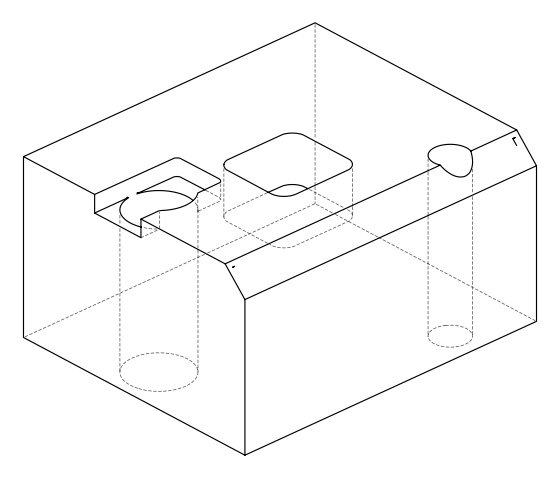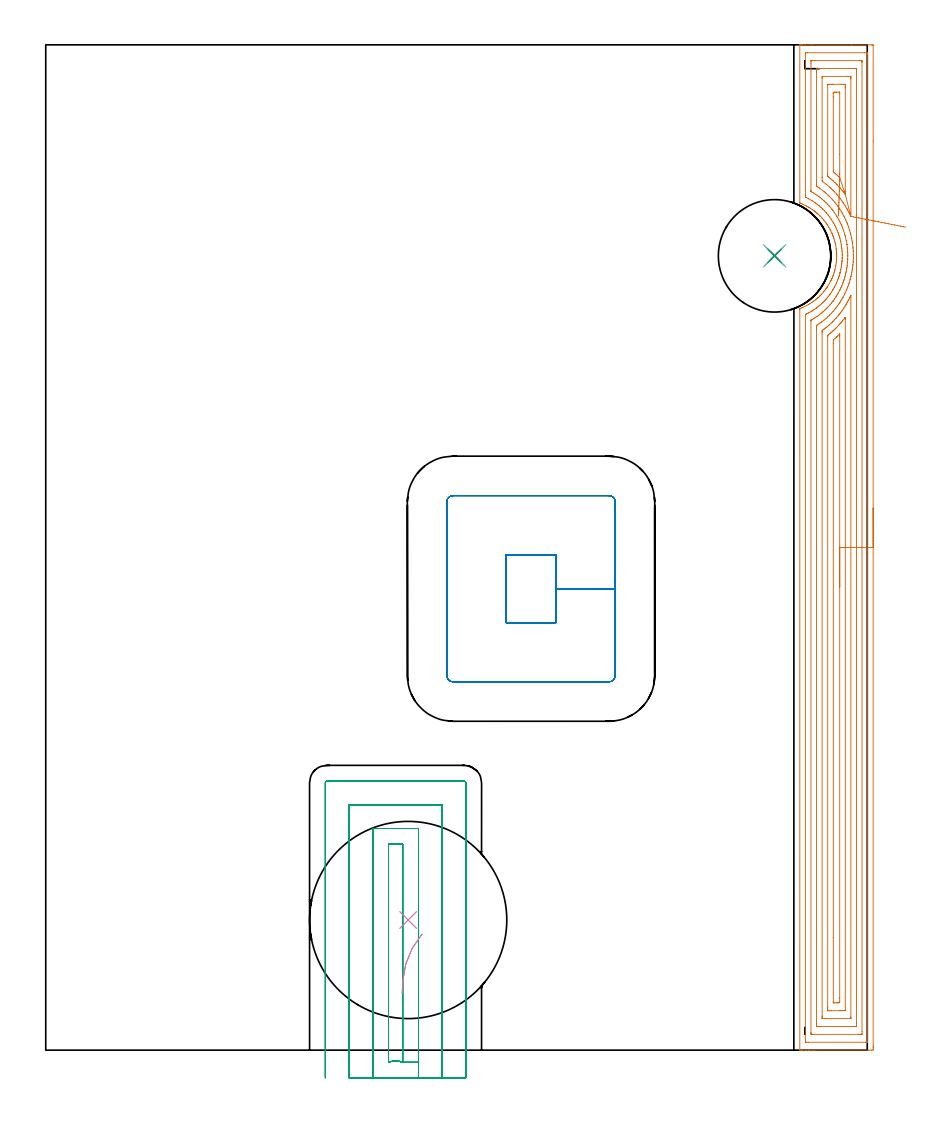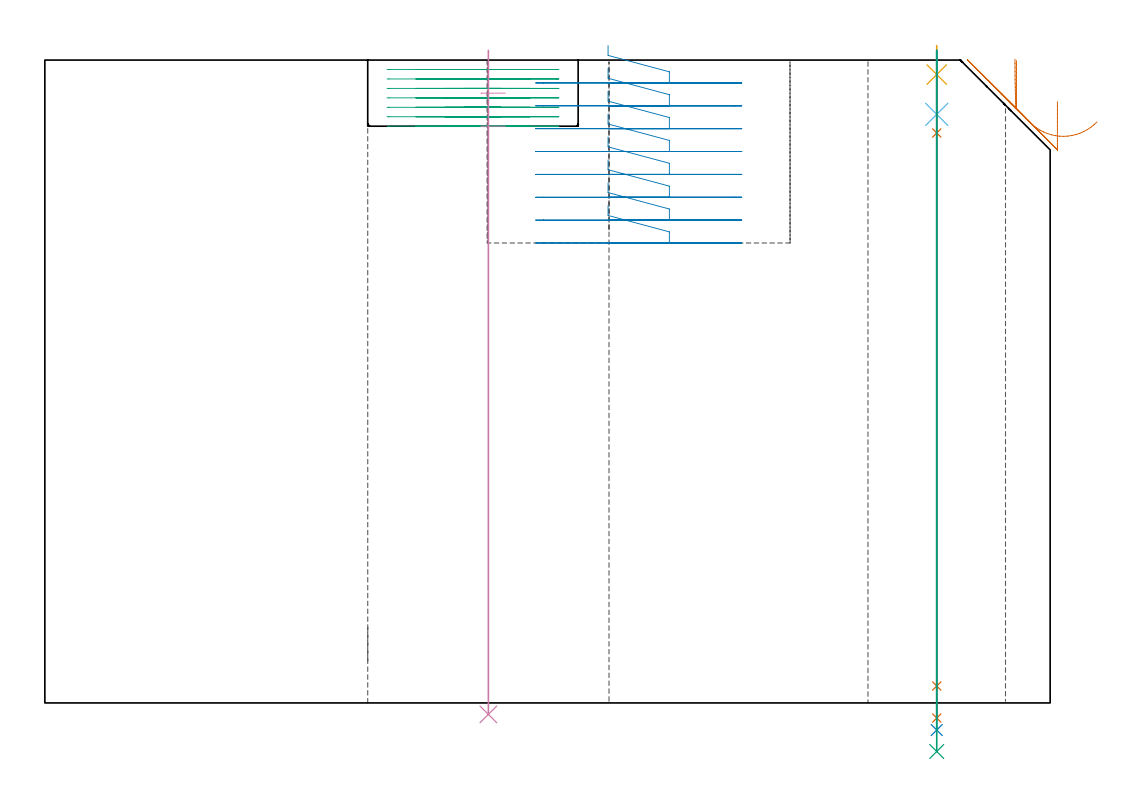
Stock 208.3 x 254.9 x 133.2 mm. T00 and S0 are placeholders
(PLAN: 10 operations, 9 tool changes, 32 min)
(1 AREA_MILL | FG_CHAMFER_SURFACE | UGT0205_001 | 14.3 min | 44094 mm3)
(2 MILL_RECTANGULAR_POCKET | POCKET_RECTANGULAR_STRAIGHT | UGT0201_094 | Follow Part, ap 5, ae 75% | 5.03 min | 155334 mm3)
(3 MILL_SLOT | SLOT_PARTIAL_RECTANGULAR | UGT0201_126 | Follow Part, ap 2, ae 75% | 10.15 min | 43020 mm3)
(4 MILL_RECTANGULAR_SLOT | SLOT_RECTANGULAR | UGT0201_019 | Follow Part, ap 10, ae 75% | 0.09 min | 1206 mm3)
(5 SPOT_DRILL | STEP1HOLE | NXT0321_9005460120000 | 0.05 min | 193 mm3)
(6 DRILL_BLIND_HOLE_INTO_CENTER | STEP1HOLE | NXT0301_046 | 0.05 min | 366 mm3)
(7 GUN_DRILL_THROUGH_HOLE | STEP1HOLE | UGT0307_003 | 0.61 min | 4709 mm3)
(8 SPADE_DRILL_TO_ENLARGE_THROUGH_HOLE | STEP1HOLE | UGT0306_009 | 0.56 min | 30445 mm3)
(9 DRILL_TO_ENLARGE_THROUGH_HOLE | STEP1HOLE | UGT0301_392 | 0.58 min | 48540 mm3)
(10 INDEXABLE_INSERT_DRILL_THROUGH_HOLE_FROM_SOLID | STEP1HOLE_1 | NXT0302_038 | 0.55 min | 235374 mm3)
(TOOL UGT0205_001 | Chamfer Mill 20 x 3 x 45 deg. | D20 FL50 Z2)
(TOOL UGT0201_094 | End mill 20 mm | D20 FL38 Z4)
(TOOL UGT0201_126 | Carbide End Mill 8.0 | D8 FL15 Z4)
(TOOL UGT0201_019 | End mill 40 mm | D40 FL63 Z6)
(TOOL NXT0321_9005460120000 | NC Spot Drill, 142deg, 12mm, Carbide, Uncoated | D12 PA142 FL30 Z2)
(TOOL NXT0301_046 | Carbide Drill 7.5mm [860.1-0750-038A1-MM 2214] | D7.5 PA140 FL53 Z2)
(TOOL UGT0307_003 | Gun Drill 7 mm | D7 PA130 FL24 Z1)
(TOOL UGT0306_009 | Spade Drill 18.5mm | D18.5 PA132 FL10 Z2)
(TOOL UGT0301_392 | Twist Drill 28.5 mm | D28.5 PA118 FL165 Z2)
(TOOL NXT0302_038 | Index. Insert Drill 50mm [880-D5000L50-04] | D50 PA176 FL200 Z2)
(OP 1 AREA_MILL)
G17 G21 G94 G90
T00 M6
G54
G17 G0 G90 X209.8 Y137.45 S1061 M3
G43 Z143.2 H0
Z124.6
G94 G1 Y137.412 Z123.728 F250.
Y137.298 Z122.863
Y137.109 Z122.012
Y136.847 Z121.18
Y136.513 Z120.374
Y136.11 Z119.6
Y135.642 Z118.864
Y135.11 Z118.172
Y134.521 Z117.529
Y133.878 Z116.94
Y133.186 Z116.408
Y132.45 Z115.94
Y131.676 Z115.537
Y130.87 Z115.203
Y130.038 Z114.941
Y129.186 Z114.752
Y128.322 Z114.638
Y127.45 Z114.6
Y1.032
X209.799 Y0.616 Z114.601
X209.795 Y0.144 Z114.603
X209.792 Y0.009 Z114.606
X209.329 Y0.005 Z115.069
X208.72 Y0. Z115.677
X194.929 Z129.467
X194.32 Z130.074
X193.772 Z130.625
X193.437 Z130.959
X192.889 Z131.507
X192.554 Z131.841
X191.885 Z132.515
X191.557 Z132.842
X191.211 Z133.179
X191.202 Y0.007 Z133.188
X191.2 Y0.169 Z133.2
Y187.741
X191.204 Y188.012 Z133.19
X191.219 Y188.02 Z133.176
X191.398 Y188.094 Z133.
X191.526 Y188.144 Z132.873
X191.97 Y188.336 Z132.429
X192.849 Y188.756 Z131.55
X193.382 Y189.036 Z131.017
X193.728 Y189.248 Z130.672
X194.32 Y189.638 Z130.079
X194.606 Y189.827 Z129.793
X194.753 Y189.929 Z129.647
X195.122 Y190.215 Z129.278
X195.485 Y190.511 Z128.914
X195.551 Y190.569 Z128.847
X195.644 Y190.651 Z128.752
X195.812 Y190.796 Z128.588
X195.842 Y190.822 Z128.558
X196.201 Y191.165 Z128.196
X196.363 Y191.319 Z128.035
X196.748 Y191.714 Z127.652
X197.242 Y192.28 Z127.156
X197.41 Y192.487 Z126.986
X197.508 Y192.607 Z126.89
X197.82 Y193.023 Z126.579
X197.875 Y193.1 Z126.524
X198.121 Y193.446 Z126.278
X198.156 Y193.499 Z126.243
X198.697 Y194.392 Z125.702
X198.998 Y194.945 Z125.398
X199.042 Y195.035 Z125.353
X199.167 Y195.284 Z125.233
X199.176 Y195.304 Z125.224
X199.332 Y195.648 Z125.068
X199.368 Y195.729 Z125.032
X199.553 Y196.177 Z124.844
X199.639 Y196.404 Z124.761
X199.682 Y196.524 Z124.715
X199.718 Y196.622 Z124.678
X199.878 Y197.084 Z124.52
X200.005 Y197.522 Z124.393
X200.016 Y197.566 Z124.381
X200.12 Y197.962 Z124.28
X200.308 Y198.854 Z124.086
X200.445 Y199.747 Z123.953
X200.494 Y200.194 Z123.906
X200.521 Y200.64 Z123.87
X200.522 Y200.692 Z123.867
X200.539 Y201.086 Z123.856
X200.543 Y201.382 Z123.853
Y201.519 Z123.848
X200.536 Y201.854 Z123.862
Y201.898 Z123.864
X200.534 Y201.979 Z123.865
X200.508 Y202.425 Z123.89
X200.49 Y202.619 Z123.907
X200.479 Y202.729 Z123.914
X200.467 Y202.871 Z123.929
X200.449 Y203.021 Z123.949
X200.41 Y203.317 Z123.986
X200.259 Y204.21 Z124.136
X200.168 Y204.657 Z124.232
X200.054 Y205.102 Z124.344
X199.879 Y205.715 Z124.521
X199.785 Y205.995 Z124.615
X199.764 Y206.051 Z124.636
X199.621 Y206.443 Z124.777
X199.599 Y206.498 Z124.799
X199.443 Y206.888 Z124.953
X199.418 Y206.945 Z124.977
X199.319 Y207.173 Z125.081
X199.247 Y207.336 Z125.151
X199.038 Y207.78 Z125.361
X199.009 Y207.838 Z125.389
X198.999 Y207.857 Z125.399
X198.929 Y207.99 Z125.471
X198.779 Y208.267 Z125.62
X198.734 Y208.345 Z125.664
X198.546 Y208.673 Z125.851
X198.12 Y209.352 Z126.277
X197.973 Y209.565 Z126.424
X197.851 Y209.73 Z126.545
X197.641 Y210.015 Z126.758
X197.297 Y210.458 Z127.102
X197.217 Y210.552 Z127.182
X196.853 Y210.964 Z127.546
X196.497 Y211.35 Z127.903
X196.437 Y211.411 Z127.962
X196.364 Y211.486 Z128.036
X195.984 Y211.845 Z128.415
X195.958 Y211.87 Z128.441
X195.806 Y212.006 Z128.592
X195.644 Y212.151 Z128.752
X195.543 Y212.243 Z128.855
X195.468 Y212.304 Z128.932
X195.359 Y212.391 Z129.041
X195.203 Y212.514 Z129.193
X195.095 Y212.602 Z129.303
X195.049 Y212.639 Z129.35
X194.834 Y212.801 Z129.565
X194.761 Y212.856 Z129.636
X194.704 Y212.899 Z129.694
X194.606 Y212.974 Z129.793
X194.38 Y213.135 Z130.02
X193.727 Y213.553 Z130.671
X193.574 Y213.644 Z130.825
X193.316 Y213.797 Z131.083
X192.899 Y214.028 Z131.498
X191.97 Y214.465 Z132.429
X191.553 Y214.643 Z132.845
X191.326 Y214.735 Z133.07
X191.203 Y214.789 Z133.189
X191.2 Y214.983 Z133.2
Y254.731
X191.203 Y254.893 Z133.188
X191.211 Y254.9 Z133.179
X191.557 Z132.842
X191.885 Z132.515
X192.554 Z131.841
X193.772 Z130.625
X194.32 Z130.074
X204.336 Z120.061
X209.329 Z115.069
X209.605 Y254.897 Z114.792
X209.792 Y254.89 Z114.606
X209.799 Y254.701 Z114.599
X209.8 Y230.503 Z114.6
Y127.45
X208.386 Z116.014
X208.385 Y2.09 Z116.015
X208.384 Y2.038 Z116.016
X208.381 Y2.015 Z116.019
X208.379 Y2.01 Z116.021
X208.358 Y2.008 Z116.042
X207.96 Y2.001 Z116.44
X193.437 Z130.963
X192.949 Y2.003 Z131.451
X192.724 Y2.01 Z131.676
X192.621 Y2.021 Z131.779
X192.615 Y2.341 Z131.785
Y2.402
Y186.34
X192.616 Y186.401 Z131.784
X192.619 Y186.504 Z131.781
X192.621 Y186.524 Z131.779
X192.654 Y186.544 Z131.746
X192.721 Y186.579 Z131.679
X192.904 Y186.671 Z131.496
X193.083 Y186.759 Z131.317
X193.437 Y186.939 Z130.963
X193.668 Y187.06 Z130.732
X194.093 Y187.294 Z130.307
X194.234 Y187.381 Z130.166
X194.32 Y187.435 Z130.08
X194.771 Y187.731 Z129.629
X195.203 Y188.017 Z129.197
X195.303 Y188.086 Z129.097
X195.444 Y188.187 Z128.956
X195.805 Y188.472 Z128.595
X196.086 Y188.699 Z128.314
X196.292 Y188.872 Z128.108
X196.534 Y189.081 Z127.866
X196.761 Y189.291 Z127.639
X196.969 Y189.488 Z127.431
X197.212 Y189.728 Z127.188
X197.456 Y189.974 Z126.944
X197.647 Y190.181 Z126.753
X197.851 Y190.408 Z126.549
X198.063 Y190.653 Z126.337
X198.243 Y190.867 Z126.157
X198.462 Y191.143 Z125.938
X198.734 Y191.497 Z125.666
X198.845 Y191.648 Z125.555
X198.925 Y191.76 Z125.475
X199.207 Y192.175 Z125.193
X199.506 Y192.653 Z124.894
X199.532 Y192.697 Z124.868
X199.617 Y192.84 Z124.783
X199.873 Y193.288 Z124.527
X200.016 Y193.547 Z124.384
X200.184 Y193.867 Z124.216
X200.463 Y194.44 Z123.937
X200.472 Y194.459 Z123.928
X200.5 Y194.522 Z123.9
X200.736 Y195.094 Z123.664
X200.831 Y195.333 Z123.569
X200.981 Y195.739 Z123.419
X201.152 Y196.226 Z123.248
X201.174 Y196.297 Z123.226
X201.383 Y197.024 Z123.017
X201.402 Y197.1 Z122.998
X201.407 Y197.119 Z122.993
X201.564 Y197.829 Z122.836
X201.602 Y198.013 Z122.798
X201.708 Y198.577 Z122.692
X201.759 Y198.906 Z122.641
X201.825 Y199.352 Z122.575
X201.876 Y199.799 Z122.524
X201.895 Y199.986 Z122.505
X201.908 Y200.161 Z122.492
X201.936 Y200.692 Z122.464
X201.948 Y201.013 Z122.452
X201.954 Y201.585 Z122.446
X201.944 Y201.911 Z122.456
X201.918 Y202.479 Z122.482
X201.889 Y202.86 Z122.511
X201.835 Y203.372 Z122.565
X201.764 Y203.879 Z122.636
X201.699 Y204.265 Z122.701
X201.573 Y204.966 Z122.827
X201.531 Y205.158 Z122.869
X201.383 Y205.785 Z123.017
X201.309 Y206.051 Z123.091
X201.277 Y206.158 Z123.123
X201.134 Y206.617 Z123.266
X201.022 Y206.945 Z123.378
X200.881 Y207.33 Z123.519
X200.682 Y207.838 Z123.718
X200.5 Y208.262 Z123.9
X200.282 Y208.731 Z124.118
X200.07 Y209.166 Z124.33
X199.815 Y209.624 Z124.585
X199.617 Y209.966 Z124.783
X199.271 Y210.517 Z125.129
X199.058 Y210.845 Z125.342
X198.734 Y211.301 Z125.666
X198.653 Y211.411 Z125.747
X198.377 Y211.772 Z126.023
X197.93 Y212.304 Z126.47
X197.851 Y212.392 Z126.549
X197.468 Y212.805 Z126.932
X197.092 Y213.197 Z127.308
X196.969 Y213.314 Z127.431
X196.568 Y213.68 Z127.832
X196.106 Y214.09 Z128.294
X196.086 Y214.107 Z128.314
X195.593 Y214.485 Z128.807
X195.203 Y214.777 Z129.197
X194.913 Y214.983 Z129.487
X194.32 Y215.358 Z130.08
X193.441 Y215.877 Z130.959
X193.433 Y215.881 Z130.967
X192.864 Y216.153 Z131.536
X192.779 Y216.195 Z131.621
X192.69 Y216.241 Z131.71
X192.621 Y216.278 Z131.779
X192.614 Y216.77 Z131.786
X192.615 Y252.81 Z131.785
X192.616 Y252.862 Z131.784
X192.619 Y252.885 Z131.781
X192.621 Y252.89 Z131.779
X192.642 Y252.892 Z131.758
X193.04 Y252.899 Z131.36
X207.563 Z116.837
X208.051 Y252.897 Z116.349
X208.276 Y252.89 Z116.124
X208.379 Y252.879 Z116.021
X208.385 Y252.559 Z116.015
Y252.498
X208.386 Y127.45 Z116.014
X206.972 Z117.428
X206.971 Y4.787 Z117.429
X206.969 Y4.189 Z117.431
X206.966 Y4.042 Z117.434
X206.965 Y4.014 Z117.435
X206.928 Y4.008 Z117.472
X206.864 Y4.002 Z117.536
X206.68 Y4.001 Z117.72
X205.984 Y4. Z118.416
X194.505 Y4.001 Z129.895
X194.32 Y4.005 Z130.08
X194.134 Y4.01 Z130.266
X194.035 Y4.021 Z130.365
X194.032 Y4.091 Z130.368
X194.03 Y4.189 Z130.37
X194.029 Y4.483 Z130.371
Y184.909
X194.03 Y185.008 Z130.37
X194.034 Y185.085 Z130.366
X194.037 Y185.102 Z130.363
X194.044 Y185.11 Z130.356
X194.067 Y185.126 Z130.333
X194.32 Y185.269 Z130.08
X194.471 Y185.355 Z129.929
X194.734 Y185.508 Z129.666
X195.022 Y185.691 Z129.378
X195.203 Y185.809 Z129.197
X195.555 Y186.044 Z128.845
X196.085 Y186.401 Z128.315
X196.578 Y186.796 Z127.822
X196.969 Y187.111 Z127.431
X197.067 Y187.194 Z127.333
X197.182 Y187.294 Z127.218
X197.532 Y187.618 Z126.868
X197.851 Y187.918 Z126.549
X197.987 Y188.05 Z126.413
X198.124 Y188.187 Z126.276
X198.421 Y188.504 Z125.979
X198.734 Y188.846 Z125.666
X198.844 Y188.97 Z125.556
X198.94 Y189.081 Z125.46
X199.246 Y189.456 Z125.154
X199.617 Y189.922 Z124.783
X199.64 Y189.951 Z124.76
X199.656 Y189.974 Z124.744
X200.007 Y190.473 Z124.393
X200.278 Y190.867 Z124.122
X200.365 Y191.003 Z124.035
X200.5 Y191.222 Z123.9
X200.7 Y191.557 Z123.7
X200.819 Y191.76 Z123.581
X201.024 Y192.124 Z123.376
X201.315 Y192.653 Z123.085
X201.338 Y192.698 Z123.062
X201.383 Y192.789 Z123.017
X201.621 Y193.305 Z122.779
X201.729 Y193.547 Z122.671
X201.89 Y193.927 Z122.51
X202.1 Y194.44 Z122.3
X202.146 Y194.561 Z122.254
X202.266 Y194.884 Z122.134
X202.379 Y195.218 Z122.021
X202.416 Y195.333 Z121.984
X202.583 Y195.905 Z121.817
X202.674 Y196.226 Z121.726
X202.77 Y196.609 Z121.63
X202.888 Y197.119 Z121.512
X202.935 Y197.336 Z121.465
X203.071 Y198.013 Z121.329
X203.083 Y198.079 Z121.317
X203.149 Y198.492 Z121.251
X203.202 Y198.852 Z121.198
X203.208 Y198.906 Z121.192
X203.29 Y199.656 Z121.11
X203.302 Y199.799 Z121.098
X203.345 Y200.494 Z121.055
X203.353 Y200.692 Z121.047
X203.367 Y201.365 Z121.033
X203.368 Y201.585 Z121.032
X203.346 Y202.279 Z121.054
X203.335 Y202.479 Z121.065
X203.281 Y203.238 Z121.119
X203.267 Y203.372 Z121.133
X203.16 Y204.253 Z121.24
X203.159 Y204.265 Z121.241
X203.149 Y204.332 Z121.251
X203. Y205.158 Z121.4
X202.965 Y205.344 Z121.435
X202.808 Y206.051 Z121.592
X202.695 Y206.51 Z121.705
X202.571 Y206.945 Z121.829
X202.309 Y207.794 Z122.091
X202.294 Y207.838 Z122.106
X202.266 Y207.917 Z122.134
X202.04 Y208.503 Z122.36
X201.95 Y208.731 Z122.45
X201.719 Y209.285 Z122.681
X201.561 Y209.624 Z122.839
X201.383 Y209.995 Z123.017
X201.113 Y210.517 Z123.287
X200.778 Y211.13 Z123.622
X200.607 Y211.411 Z123.793
X200.5 Y211.581 Z123.9
X200.026 Y212.304 Z124.374
X199.617 Y212.864 Z124.783
X199.361 Y213.197 Z125.039
X198.734 Y213.949 Z125.666
X198.611 Y214.09 Z125.789
X198.24 Y214.484 Z126.16
X197.851 Y214.884 Z126.549
X197.75 Y214.983 Z126.65
X197.341 Y215.355 Z127.059
X196.969 Y215.682 Z127.431
X196.74 Y215.877 Z127.66
X196.37 Y216.164 Z128.03
X196.086 Y216.379 Z128.314
X195.547 Y216.77 Z128.853
X195.203 Y216.99 Z129.197
X194.63 Y217.349 Z129.77
X194.093 Y217.663 Z130.307
X194.035 Y217.707 Z130.365
X194.033 Y217.738 Z130.367
X194.031 Y217.811 Z130.369
X194.029 Y217.957 Z130.371
Y250.113
X194.031 Y250.711 Z130.369
X194.034 Y250.858 Z130.366
X194.035 Y250.886 Z130.365
X194.072 Y250.892 Z130.328
X194.136 Y250.898 Z130.264
X194.32 Y250.899 Z130.08
X195.016 Y250.9 Z129.384
X206.494 Y250.899 Z117.906
X206.68 Y250.896 Z117.72
X206.866 Y250.89 Z117.534
X206.965 Y250.879 Z117.435
X206.968 Y250.809 Z117.432
X206.97 Y250.711 Z117.43
X206.971 Y250.417 Z117.429
X206.972 Y127.45 Z117.428
X205.557 Z118.843
Y6.868
X205.553 Y6.222 Z118.847
X205.55 Y6.011 Z118.85
X204.89 Y6. Z119.51
X196.061 Z128.339
X195.652 Y6.006 Z128.748
X195.454 Y6.01 Z128.946
X195.45 Y6.123 Z128.95
X195.444 Y6.624 Z128.956
X195.443 Y6.868 Z128.957
Y7.519
Y182.828
X195.445 Y183.476 Z128.955
X195.448 Y183.721 Z128.952
X195.45 Y183.756 Z128.95
X195.497 Y183.791 Z128.903
X195.58 Y183.848 Z128.82
X196.086 Y184.185 Z128.314
X196.34 Y184.357 Z128.06
X196.715 Y184.615 Z127.685
X196.86 Y184.724 Z127.54
X196.969 Y184.809 Z127.431
X197.353 Y185.119 Z127.047
X197.851 Y185.526 Z126.549
X198.303 Y185.944 Z126.097
X198.734 Y186.345 Z125.666
X198.763 Y186.372 Z125.637
X198.791 Y186.401 Z125.609
X199.196 Y186.827 Z125.204
X199.63 Y187.294 Z124.77
X200.028 Y187.772 Z124.372
X200.37 Y188.187 Z124.03
X200.427 Y188.261 Z123.973
X200.5 Y188.356 Z123.9
X200.804 Y188.773 Z123.596
X201.026 Y189.081 Z123.374
X201.172 Y189.294 Z123.228
X201.383 Y189.614 Z123.017
X201.521 Y189.834 Z122.879
X201.606 Y189.974 Z122.794
X201.852 Y190.392 Z122.548
X202.13 Y190.867 Z122.27
X202.179 Y190.955 Z122.221
X202.266 Y191.116 Z122.134
X202.484 Y191.539 Z121.916
X202.593 Y191.76 Z121.807
X202.771 Y192.142 Z121.629
X203.004 Y192.653 Z121.396
X203.048 Y192.755 Z121.352
X203.149 Y192.994 Z121.251
X203.305 Y193.389 Z121.095
X203.365 Y193.547 Z121.035
X203.542 Y194.041 Z120.858
X203.68 Y194.44 Z120.72
X203.763 Y194.711 Z120.637
X203.95 Y195.333 Z120.45
X203.968 Y195.397 Z120.432
X204.031 Y195.632 Z120.369
X204.147 Y196.11 Z120.253
X204.173 Y196.226 Z120.227
X204.305 Y196.843 Z120.095
X204.361 Y197.119 Z120.039
X204.449 Y197.59 Z119.951
X204.516 Y198.013 Z119.884
X204.568 Y198.363 Z119.832
X204.637 Y198.906 Z119.763
X204.665 Y199.158 Z119.735
X204.721 Y199.799 Z119.679
X204.734 Y199.981 Z119.666
X204.769 Y200.692 Z119.631
X204.774 Y200.834 Z119.626
X204.783 Y201.585 Z119.617
X204.782 Y201.719 Z119.618
X204.755 Y202.479 Z119.645
X204.746 Y202.649 Z119.654
X204.691 Y203.372 Z119.709
X204.668 Y203.621 Z119.732
X204.59 Y204.265 Z119.81
X204.541 Y204.643 Z119.859
X204.455 Y205.158 Z119.945
X204.355 Y205.724 Z120.045
X204.288 Y206.051 Z120.112
X204.112 Y206.863 Z120.288
X204.092 Y206.945 Z120.308
X204.031 Y207.186 Z120.369
X203.839 Y207.838 Z120.561
X203.754 Y208.118 Z120.646
X203.553 Y208.731 Z120.847
X203.271 Y209.5 Z121.129
X203.222 Y209.624 Z121.178
X203.149 Y209.802 Z121.251
X202.834 Y210.517 Z121.566
X202.56 Y211.113 Z121.84
X202.409 Y211.411 Z121.991
X202.266 Y211.684 Z122.134
X202.046 Y212.081 Z122.354
X201.919 Y212.304 Z122.481
X201.718 Y212.642 Z122.682
X201.36 Y213.22 Z123.04
X200.755 Y214.09 Z123.645
X200.5 Y214.433 Z123.9
X200.057 Y214.983 Z124.343
X199.617 Y215.509 Z124.783
X199.281 Y215.877 Z125.119
X198.734 Y216.447 Z125.666
X198.573 Y216.607 Z125.827
X198.402 Y216.77 Z125.998
X197.851 Y217.261 Z126.549
X197.637 Y217.446 Z126.763
X197.378 Y217.663 Z127.022
X196.969 Y217.978 Z127.431
X196.19 Y218.556 Z128.21
X196.086 Y218.625 Z128.314
X195.589 Y218.947 Z128.811
X195.497 Y219.009 Z128.903
X195.45 Y219.049 Z128.95
X195.448 Y219.125 Z128.952
X195.445 Y219.449 Z128.955
X195.443 Y220.1 Z128.957
Y220.343
Y248.032
X195.447 Y248.678 Z128.953
X195.45 Y248.889 Z128.95
X196.11 Y248.9 Z128.29
X204.939 Z119.461
X205.348 Y248.894 Z119.052
X205.546 Y248.89 Z118.854
X205.55 Y248.777 Z118.85
X205.556 Y248.276 Z118.844
X205.557 Y248.032 Z118.843
Y247.381
Y127.45
X204.143 Z120.257
Y8.429
X204.141 Y8.203 Z120.259
X204.138 Y8.052 Z120.262
X204.136 Y8.008 Z120.264
X204.131 Y8.006 Z120.269
X204.112 Y8.003 Z120.288
X204.031 Y8.001 Z120.369
X197.615 Y8. Z126.785
X196.969 Y8.004 Z127.431
X196.877 Y8.007 Z127.523
X196.869 Y8.009 Z127.531
X196.864 Y8.046 Z127.536
X196.86 Y8.165 Z127.54
X196.858 Y8.316 Z127.542
X196.857 Y8.542 Z127.543
Y8.655
Y182.048
X196.859 Y182.161 Z127.541
X196.864 Y182.386 Z127.536
X196.872 Y182.486 Z127.528
X196.899 Y182.508 Z127.501
X196.969 Y182.56 Z127.431
X197.125 Y182.67 Z127.275
X197.35 Y182.828 Z127.05
X197.635 Y183.047 Z126.765
X197.851 Y183.217 Z126.549
X198.129 Y183.441 Z126.271
X198.471 Y183.721 Z125.929
X198.613 Y183.844 Z125.787
X198.734 Y183.953 Z125.666
X199.077 Y184.268 Z125.323
X199.449 Y184.615 Z124.951
X199.535 Y184.698 Z124.865
X199.617 Y184.781 Z124.783
X199.971 Y185.15 Z124.429
X200.309 Y185.508 Z124.091
X200.4 Y185.609 Z124.
X200.5 Y185.722 Z123.9
X200.81 Y186.087 Z123.59
X201.074 Y186.401 Z123.326
X201.212 Y186.573 Z123.188
X201.383 Y186.791 Z123.017
X201.598 Y187.076 Z122.802
X201.76 Y187.294 Z122.64
X201.971 Y187.593 Z122.429
X202.266 Y188.015 Z122.134
X202.335 Y188.118 Z122.065
X202.379 Y188.187 Z122.021
X202.673 Y188.668 Z121.727
X202.924 Y189.081 Z121.476
X203.007 Y189.223 Z121.393
X203.149 Y189.469 Z121.251
X203.328 Y189.793 Z121.072
X203.426 Y189.974 Z120.974
X203.634 Y190.376 Z120.766
X203.876 Y190.867 Z120.524
X204.104 Y191.352 Z120.296
X204.131 Y191.407 Z120.269
X204.136 Y191.356 Z120.264
X204.139 Y191.206 Z120.261
X204.142 Y190.98 Z120.258
X204.143 Y127.45 Z120.257
X202.729 Z121.671
X202.728 Y10.207 Z121.672
X202.727 Y10.09 Z121.673
X202.724 Y10.032 Z121.676
X202.722 Y10.011 Z121.678
X202.696 Y10.006 Z121.704
X202.266 Y10.002 Z122.134
X201.819 Y10. Z122.581
X201.383 Z123.017
X199.17 Z125.23
X198.734 Y10.001 Z125.666
X198.285 Y10.003 Z126.115
X198.277 Y10.009 Z126.123
X198.275 Y10.013 Z126.125
X198.272 Y10.441 Z126.128
X198.271 Y10.91 Z126.129
X198.272 Y181.042 Z126.128
X198.273 Y181.159 Z126.127
X198.275 Y181.217 Z126.125
X198.278 Y181.242 Z126.122
X198.292 Y181.26 Z126.108
X198.416 Y181.364 Z125.984
X198.734 Y181.623 Z125.666
X198.905 Y181.763 Z125.495
X199.113 Y181.935 Z125.287
X199.384 Y182.171 Z125.016
X199.617 Y182.378 Z124.783
X199.851 Y182.592 Z124.549
X200.104 Y182.828 Z124.296
X200.306 Y183.024 Z124.094
X200.5 Y183.218 Z123.9
X200.747 Y183.472 Z123.653
X200.985 Y183.721 Z123.415
X201.176 Y183.931 Z123.224
X201.383 Y184.161 Z123.017
X201.592 Y184.403 Z122.808
X201.773 Y184.615 Z122.627
X201.996 Y184.888 Z122.404
X202.266 Y185.223 Z122.134
X202.569 Y185.612 Z121.831
X202.664 Y185.73 Z121.736
X202.723 Y185.794 Z121.677
X202.726 Y185.701 Z121.674
X202.728 Y185.592 Z121.672
X202.729 Y185.508 Z121.671
Y185.295
Y127.45
X201.315 Z123.085
Y13.19
X201.314 Y12.297 Z123.086
X201.313 Y12.227 Z123.087
X201.308 Y12.031 Z123.092
X200.949 Y12.01 Z123.451
X200.723 Y12.002 Z123.677
X200.5 Y12.001 Z123.9
X199.842 Y12. Z124.558
X199.748 Y12.002 Z124.652
X199.725 Y12.004 Z124.675
X199.704 Y12.01 Z124.696
X199.692 Y12.016 Z124.708
X199.69 Y12.04 Z124.71
X199.686 Y12.158 Z124.714
X199.685 Y28.543 Z124.715
X199.686 Y179.255 Z124.714
X199.691 Y180.074 Z124.709
X199.766 Y180.149 Z124.634
X200.157 Y180.496 Z124.243
X200.5 Y180.801 Z123.9
X200.625 Y180.915 Z123.775
X200.762 Y181.042 Z123.638
X201.282 Y181.538 Z123.118
X201.304 Y181.555 Z123.096
X201.308 Y181.557 Z123.092
X201.309 Y181.533 Z123.091
X201.313 Y181.393 Z123.087
X201.315 Y181.111 Z123.085
Y181.042
Y127.45
Y126.578 Z123.123
Y125.714 Z123.237
Y124.862 Z123.426
Y124.03 Z123.688
Y123.224 Z124.022
Y122.45 Z124.425
Y121.714 Z124.894
Y121.022 Z125.425
Y120.379 Z126.014
Y119.79 Z126.657
Y119.258 Z127.35
Y118.79 Z128.085
Y118.387 Z128.859
Y118.053 Z129.665
Y117.791 Z130.497
Y117.602 Z131.349
Y117.488 Z132.214
Y117.45 Z133.085
G0 Z143.2
X218.014 Y208.682
Z120.396
G1 X217.389 Y208.805 Z119.8
X216.715 Y208.937 Z119.263
X215.997 Y209.078 Z118.787
X215.241 Y209.226 Z118.377
X214.454 Y209.381 Z118.035
X213.64 Y209.541 Z117.765
X212.806 Y209.705 Z117.568
X211.958 Y209.871 Z117.446
X211.103 Y210.039 Z117.4
X210.248 Y210.207 Z117.43
X209.398 Y210.374 Z117.536
X208.561 Y210.539 Z117.716
X207.742 Y210.7 Z117.971
X206.948 Y210.855 Z118.297
X206.185 Y211.005 Z118.692
X205.459 Y211.148 Z119.154
X204.775 Y211.282 Z119.679
X204.138 Y211.407 Z120.262
X204.122 Y211.411 Z120.278
X204.031 Y211.597 Z120.369
X203.69 Y212.304 Z120.71
X203.329 Y213.015 Z121.071
X203.228 Y213.197 Z121.172
X203.149 Y213.335 Z121.251
X202.699 Y214.09 Z121.701
X202.266 Y214.764 Z122.134
X202.119 Y214.983 Z122.281
X201.793 Y215.461 Z122.607
X201.484 Y215.877 Z122.916
X201.383 Y216.007 Z123.017
X201.043 Y216.426 Z123.357
X200.759 Y216.77 Z123.641
X200.5 Y217.072 Z123.9
X199.953 Y217.663 Z124.447
X199.617 Y218.009 Z124.783
X199.344 Y218.28 Z125.056
X199.053 Y218.556 Z125.347
X198.884 Y218.708 Z125.516
X198.734 Y218.839 Z125.666
X198.016 Y219.449 Z126.384
X197.851 Y219.578 Z126.549
X196.969 Y220.253 Z127.431
X196.864 Y220.343 Z127.536
X196.862 Y220.451 Z127.538
X196.857 Y221.236 Z127.543
Y221.349
Y246.471
X196.859 Y246.697 Z127.541
X196.862 Y246.847 Z127.538
X196.864 Y246.892 Z127.536
X196.869 Y246.894 Z127.531
X196.888 Y246.897 Z127.512
X196.969 Y246.899 Z127.431
X203.385 Y246.9 Z121.015
X204.031 Y246.896 Z120.369
X204.123 Y246.893 Z120.277
X204.131 Y246.892 Z120.269
X204.136 Y246.854 Z120.264
X204.14 Y246.735 Z120.26
X204.142 Y246.584 Z120.258
X204.143 Y246.358 Z120.257
Y246.245
Y212.191
X204.138 Y211.407 Z120.262
X202.723 Y217.003 Z121.677
X202.196 Y217.663 Z122.204
X201.877 Y218.057 Z122.523
X201.457 Y218.556 Z122.943
X201.383 Y218.639 Z123.017
X200.627 Y219.449 Z123.773
X200.5 Y219.578 Z123.9
X200.119 Y219.953 Z124.281
X199.703 Y220.343 Z124.697
X199.617 Y220.419 Z124.783
X199.087 Y220.879 Z125.313
X198.734 Y221.176 Z125.666
X198.702 Y221.203 Z125.698
X198.66 Y221.236 Z125.74
X198.34 Y221.485 Z126.06
X198.297 Y221.521 Z126.103
X198.281 Y221.537 Z126.119
X198.278 Y221.556 Z126.122
X198.275 Y221.664 Z126.125
X198.272 Y222.129 Z126.128
Y244.693
X198.273 Y244.81 Z126.127
X198.276 Y244.868 Z126.124
X198.278 Y244.889 Z126.122
X198.304 Y244.894 Z126.096
X198.734 Y244.898 Z125.666
X199.181 Y244.9 Z125.219
X199.617 Z124.783
X201.83 Z122.57
X202.266 Y244.899 Z122.134
X202.715 Y244.897 Z121.685
X202.723 Y244.891 Z121.677
X202.725 Y244.887 Z121.675
X202.728 Y244.459 Z121.672
X202.729 Y243.99 Z121.671
Y217.663
X202.727 Y217.196 Z121.673
X202.723 Y217.003 Z121.677
X201.308 Y221.236 Z123.092
X201.304 Z123.096
X201.3 Z123.1
X200.873 Y221.645 Z123.527
X200.5 Y221.993 Z123.9
X200.352 Y222.129 Z124.048
X200.147 Y222.308 Z124.253
X199.954 Y222.478 Z124.446
X199.742 Y222.668 Z124.658
X199.692 Y222.727 Z124.708
X199.691 Y222.748 Z124.709
X199.686 Y222.952 Z124.714
X199.685 Y241.71 Z124.715
X199.686 Y242.603 Z124.714
X199.687 Y242.673 Z124.713
X199.692 Y242.869 Z124.708
X200.051 Y242.89 Z124.349
X200.277 Y242.898 Z124.123
X200.5 Y242.899 Z123.9
X201.158 Y242.9 Z123.242
X201.252 Y242.898 Z123.148
X201.275 Y242.896 Z123.125
X201.296 Y242.89 Z123.104
X201.308 Y242.884 Z123.092
X201.31 Y242.86 Z123.09
X201.314 Y242.742 Z123.086
X201.315 Y227.111 Z123.085
Y222.198
X201.314 Y222.129 Z123.086
X201.31 Y221.31 Z123.09
X201.308 Y221.236 Z123.092
X201.282 Y220.366 Z123.157
X201.256 Y219.505 Z123.296
X201.23 Y218.66 Z123.511
X201.206 Y217.837 Z123.798
X201.182 Y217.042 Z124.156
X201.159 Y216.281 Z124.582
X201.137 Y215.559 Z125.072
X201.117 Y214.884 Z125.624
X201.098 Y214.259 Z126.232
X201.081 Y213.689 Z126.893
X201.066 Y213.18 Z127.601
X201.052 Y212.733 Z128.35
X201.041 Y212.354 Z129.136
X201.031 Y212.045 Z129.951
X201.024 Y211.808 Z130.791
X201.019 Y211.645 Z131.648
X201.017 Y211.557 Z132.516
X201.016 Y211.545 Z133.388
G0 Z143.2
M5
M2
(OP 2 MILL_RECTANGULAR_POCKET)
G17 G21 G94 G90
T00 M6
G54
G17 G0 G90 X116.7 Y115.977 S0 M3
G43 Z143.2 H0
Z136.2
G94 G1 Y108.4 Z134.17 F250.
X129.4 Z130.767
Y117. Z128.462
Y125.6 F500.
X116.7
Y108.4
X129.4
Y117.
X144.4
Y139.
G3 X142.8 Y140.6 R1.6
G1 X103.3
G3 X101.7 Y139. R1.6
G1 Y95.
G3 X103.3 Y93.4 R1.6
G1 X142.8
G3 X144.4 Y95. R1.6
G1 Y117.
Y118.
G0 X116.7 Y115.977 Z131.462
G1 Y108.4 Z129.432 F250.
X129.4 Z126.029
Y117. Z123.725
Y125.6 F500.
X116.7
Y108.4
X129.4
Y117.
X144.4
Y139.
G3 X142.8 Y140.6 R1.6
G1 X103.3
G3 X101.7 Y139. R1.6
G1 Y95.
G3 X103.3 Y93.4 R1.6
G1 X142.8
G3 X144.4 Y95. R1.6
G1 Y117.
Y118.
G0 X116.7 Y115.977 Z126.725
G1 Y108.4 Z124.695 F250.
X129.4 Z121.292
Y117. Z118.987
Y125.6 F500.
X116.7
Y108.4
X129.4
Y117.
X144.4
Y139.
G3 X142.8 Y140.6 R1.6
G1 X103.3
G3 X101.7 Y139. R1.6
G1 Y95.
G3 X103.3 Y93.4 R1.6
G1 X142.8
G3 X144.4 Y95. R1.6
G1 Y117.
Y118.
G0 X116.7 Y115.977 Z121.987
G1 Y108.4 Z119.957 F250.
X129.4 Z116.554
Y117. Z114.25
Y125.6 F500.
X116.7
Y108.4
X129.4
Y117.
X144.4
Y139.
G3 X142.8 Y140.6 R1.6
G1 X103.3
G3 X101.7 Y139. R1.6
G1 Y95.
G3 X103.3 Y93.4 R1.6
G1 X142.8
G3 X144.4 Y95. R1.6
G1 Y117.
Y118.
G0 X116.7 Y115.977 Z117.25
G1 Y108.4 Z115.22 F250.
X129.4 Z111.817
Y117. Z109.512
Y125.6 F500.
X116.7
Y108.4
X129.4
Y117.
X144.4
Y139.
G3 X142.8 Y140.6 R1.6
G1 X103.3
G3 X101.7 Y139. R1.6
G1 Y95.
G3 X103.3 Y93.4 R1.6
G1 X142.8
G3 X144.4 Y95. R1.6
G1 Y117.
Y118.
G0 X116.7 Y115.977 Z112.512
G1 Y108.4 Z110.482 F250.
X129.4 Z107.079
Y117. Z104.775
Y125.6 F500.
X116.7
Y108.4
X129.4
Y117.
X144.4
Y139.
G3 X142.8 Y140.6 R1.6
G1 X103.3
G3 X101.7 Y139. R1.6
G1 Y95.
G3 X103.3 Y93.4 R1.6
G1 X142.8
G3 X144.4 Y95. R1.6
G1 Y117.
Y118.
G0 X116.7 Y115.977 Z107.775
G1 Y108.4 Z105.745 F250.
X129.4 Z102.342
Y117. Z100.037
Y125.6 F500.
X116.7
Y108.4
X129.4
Y117.
X144.4
Y139.
G3 X142.8 Y140.6 R1.6
G1 X103.3
G3 X101.7 Y139. R1.6
G1 Y95.
G3 X103.3 Y93.4 R1.6
G1 X142.8
G3 X144.4 Y95. R1.6
G1 Y117.
Y118.
G0 X116.7 Y115.977 Z103.037
G1 Y108.4 Z101.007 F250.
X129.4 Z97.604
Y117. Z95.3
Y125.6 F500.
X116.7
Y108.4
X129.4
Y117.
X144.4
Y139.
G3 X142.8 Y140.6 R1.6
G1 X103.3
G3 X101.7 Y139. R1.6
G1 Y95.
G3 X103.3 Y93.4 R1.6
G1 X142.8
G3 X144.4 Y95. R1.6
G1 Y117.
Y118.
G0 Z143.2
M5
M2
(OP 3 MILL_SLOT)
G17 G21 G94 G90
T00 M6
G54
G17 G0 G90 X94.5 Y-7. S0 M3
G43 Z143.2 H0
Z131.243
G94 G1 Y-4. F250.
Y-3.104 F500.
X90.5
G3 X86.9 Y-3.104 R4.
G1 Y52.2
X90.5
Y-3.104
X94.5
Y56.2
X82.9
Y-4.
Y-7. F250.
X100.5
Y-4.
Y62.2 F500.
X76.9
Y-4.
Y-7. F250.
X106.5
Y-4.
Y67.8 F500.
G3 X106.1 Y68.2 R0.4
G1 X71.3
G3 X70.9 Y67.8 R0.4
G1 Y-4.
Y-7. F250.
G0 X94.5 Z129.286
G1 Y-4.
Y-3.104 F500.
X90.5
G3 X86.9 Y-3.104 R4.
G1 Y52.2
X90.5
Y-3.104
X94.5
Y56.2
X82.9
Y-4.
Y-7. F250.
X100.5
Y-4.
Y62.2 F500.
X76.9
Y-4.
Y-7. F250.
X106.5
Y-4.
Y67.8 F500.
G3 X106.1 Y68.2 R0.4
G1 X71.3
G3 X70.9 Y67.8 R0.4
G1 Y-4.
Y-7. F250.
G0 X94.5 Z127.329
G1 Y-4.
Y-3.104 F500.
X90.5
G3 X86.9 Y-3.104 R4.
G1 Y52.2
X90.5
Y-3.104
X94.5
Y56.2
X82.9
Y-4.
Y-7. F250.
X100.5
Y-4.
Y62.2 F500.
X76.9
Y-4.
Y-7. F250.
X106.5
Y-4.
Y67.8 F500.
G3 X106.1 Y68.2 R0.4
G1 X71.3
G3 X70.9 Y67.8 R0.4
G1 Y-4.
Y-7. F250.
G0 X94.5 Z125.371
G1 Y-4.
Y-3.104 F500.
X90.5
G3 X86.9 Y-3.104 R4.
G1 Y52.2
X90.5
Y-3.104
X94.5
Y56.2
X82.9
Y-4.
Y-7. F250.
X100.5
Y-4.
Y62.2 F500.
X76.9
Y-4.
Y-7. F250.
X106.5
Y-4.
Y67.8 F500.
G3 X106.1 Y68.2 R0.4
G1 X71.3
G3 X70.9 Y67.8 R0.4
G1 Y-4.
Y-7. F250.
G0 X94.5 Z123.414
G1 Y-4.
Y-3.104 F500.
X90.5
G3 X86.9 Y-3.104 R4.
G1 Y52.2
X90.5
Y-3.104
X94.5
Y56.2
X82.9
Y-4.
Y-7. F250.
X100.5
Y-4.
Y62.2 F500.
X76.9
Y-4.
Y-7. F250.
X106.5
Y-4.
Y67.8 F500.
G3 X106.1 Y68.2 R0.4
G1 X71.3
G3 X70.9 Y67.8 R0.4
G1 Y-4.
Y-7. F250.
G0 X94.5 Z121.457
G1 Y-4.
Y-3.104 F500.
X90.5
G3 X86.9 Y-3.104 R4.
G1 Y52.2
X90.5
Y-3.104
X94.5
Y56.2
X82.9
Y-4.
Y-7. F250.
X100.5
Y-4.
Y62.2 F500.
X76.9
Y-4.
Y-7. F250.
X106.5
Y-4.
Y67.8 F500.
G3 X106.1 Y68.2 R0.4
G1 X71.3
G3 X70.9 Y67.8 R0.4
G1 Y-4.
Y-7. F250.
G0 X94.5 Z119.5
G1 Y-4.
Y-3.104 F500.
X90.5
G3 X86.9 Y-3.104 R4.
G1 Y52.2
X90.5
Y-3.104
X94.5
Y56.2
X82.9
Y-4.
Y-7. F250.
X100.5
Y-4.
Y62.2 F500.
X76.9
Y-4.
Y-7. F250.
X106.5
Y-4.
Y67.8 F500.
G3 X106.1 Y68.2 R0.4
G1 X71.3
G3 X70.9 Y67.8 R0.4
G1 Y-4.
Y-7. F250.
G0 Z143.2
M5
M2
(OP 4 MILL_RECTANGULAR_SLOT)
G17 G21 G94 G90
T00 M6
G54
G17 G0 G90 X90.366 Y14.395 S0 M3
G43 Z143.2 H0
Z126.35
G94 G1 X90.53 Y17.391 F250.
G2 X95.432 Y29.447 R20. F500.
G0 Z143.2
X90.366 Y14.395
Z119.5
G1 X90.53 Y17.391 F250.
G2 X95.432 Y29.447 R20. F500.
G0 Z143.2
M5
M2
(OP 5 SPOT_DRILL)
G17 G21 G94 G90
T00 M6
G54
G17 G0 G90 X184.8 Y201.4 S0 M3
G43 Z143.2 H0
G94 G81 G98 Z130.2 F250. R136.2
G80
M5
M2
(OP 6 DRILL_BLIND_HOLE_INTO_CENTER)
G17 G21 G94 G90
T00 M6
G54
G17 G0 G90 X184.8 Y201.4 S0 M3
G43 Z143.2 H1
G94 G81 G98 Z121.95 F250. R135.2
G80
M5
M2
(OP 7 GUN_DRILL_THROUGH_HOLE)
G17 G21 G94 G90
T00 M6
G54
G17 G0 G90 X184.8 Y201.4 M8
G43 Z143.2 H0
Z130.064
S716 M3
G94 G1 Z118.092 F125. M26
G4 X.084
Z3.5 F250.
G4 X.084
Z-3.132 F125.
G4 X.084
M5
M9
G0 Z130.064
Z143.2
M2
(OP 8 SPADE_DRILL_TO_ENLARGE_THROUGH_HOLE)
G17 G21 G94 G90
T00 M6
G54
G17 G0 G90 X184.8 Y201.4 S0 M3
G43 Z143.2 H0
G94 G73 G98 Z-5.618 F250. Q17.352 R135.2
G80
M5
M2
(OP 9 DRILL_TO_ENLARGE_THROUGH_HOLE)
G17 G21 G94 G90
T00 M6
G54
G17 G0 G90 X184.8 Y201.4 S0 M3
G43 Z143.2 H0
G94 G73 G98 Z-10.062 F250. Q23.877 R135.2
G80
M5
M2
(OP 10 INDEXABLE_INSERT_DRILL_THROUGH_HOLE_FROM_SOLID)
G17 G21 G94 G90
T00 M6
G54
G17 G0 G90 X91.9 Y33. S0 M3
G43 Z143.2 H1
G94 G81 G98 Z-2.373 F250. R135.2
G80
M5
M2
